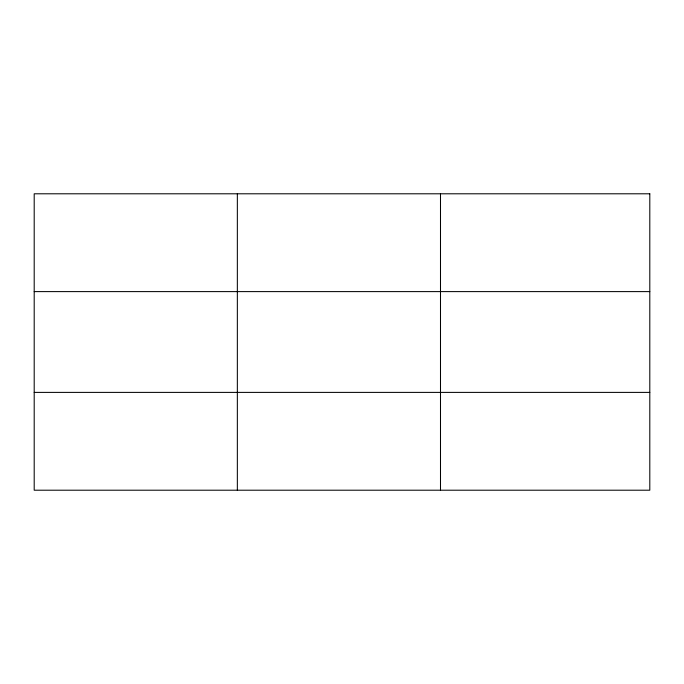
<?xml version="1.0" encoding="UTF-8"?>
<svg xmlns="http://www.w3.org/2000/svg" width="684" height="684" viewBox="0 0 684 684"><rect width="100%" height="100%" fill="white"/><g stroke="black" fill="none" stroke-linecap="round" stroke-linejoin="round"><path stroke-width="1.03" d="M237.348 193.794L237.348 490.206M440.496 193.794L440.496 490.206M34.2 291.606L649.8 291.606M34.2 392.394L649.8 392.394M649.8 193.794L649.8 490.206L34.2 490.206L34.2 193.794L649.8 193.794"/></g></svg>
